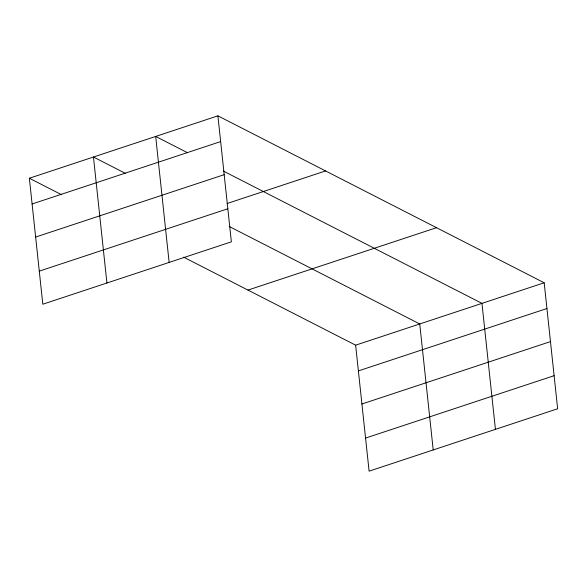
<?xml version="1.0" encoding="UTF-8"?>
<svg xmlns="http://www.w3.org/2000/svg" width="587" height="587" viewBox="0 0 587 587"><rect width="100%" height="100%" fill="white"/><g stroke="black" fill="none" stroke-linecap="round" stroke-linejoin="round"><path stroke-width="0.88" d="M217.902 115.844L231.366 241.829L42.814 304.22L29.35 178.235L217.902 115.844L544.186 282.78L557.65 408.765L369.098 471.156L355.634 345.171L183.65 257.172M32.102 203.975L220.653 141.592M35.638 237.06L224.19 174.669M227.059 203.535L325.58 170.934M39.278 271.135L227.837 208.752M247.956 290.081L436.515 227.697M355.634 345.171L544.186 282.78M358.386 370.911L546.937 308.527M361.915 403.995L550.474 341.605M365.562 438.071L554.113 375.687M187.495 152.708L155.68 136.433L169.144 262.418M223.383 171.074L481.964 303.369L495.428 429.354M125.273 173.297L93.458 157.023L106.922 283.007M229.268 226.501L419.742 323.958L433.206 449.943M29.35 178.235L61.165 194.51"/></g></svg>
